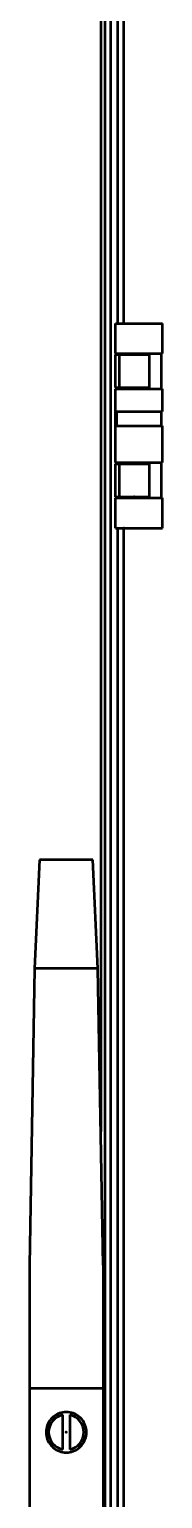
# Model space of a CAD drawing. Header units: inches. Extents: x 0 to 316, y -1 to 150.
# Drawn here: x 286.91 to 287.41, y 31.94 to 37.48 of the extents above; entities that cross this region are included whole.
import ezdxf

# ---------------------------------------------------------------- set-up
doc = ezdxf.new("R2010")
doc.units = ezdxf.units.IN
doc.header["$MEASUREMENT"] = 0
doc.layers.add('2d ConnectionPoints', color=7, linetype='Continuous', lineweight=50)
doc.layers.add('AM_0', color=7, linetype='Continuous', lineweight=50)

# ---------------------------------------------------------------- blocks, each defined once
blk = doc.blocks.new('Rittal TS8 Floor Mount 8018814')
at = {"layer": '2d ConnectionPoints'}
for p in [(27.345, 57.571), (27.345, 57.571), (27.172, 57.049), (26.207, 41.902), (26.207, 41.902)]:
    blk.add_point(p, dxfattribs=at)
at = {"layer": 'AM_0'}
for p, q in [((26.857, 14.181), (26.857, 82.925)), ((26.949, 81.134), (26.949, 13.89)), ((26.786, 80.783), (26.786, 46.939)), ((27.067, 77.719), (27.067, 60.474)), ((27.172, 60.474), (27.172, 77.719)), ((27.034, 59.97), (27.034, 60.474)), ((27.034, 60.474), (27.821, 60.474)), ((27.821, 59.97), (27.821, 60.474)), ((27.028, 59.953), (27.028, 59.402)), ((27.028, 59.953), (27.601, 59.953)), ((27.034, 59.97), (27.821, 59.97)), ((27.067, 59.97), (27.067, 59.953)), ((27.094, 59.953), (27.094, 59.402)), ((27.172, 59.953), (27.172, 59.97)), ((27.211, 59.953), (27.211, 59.97)), ((27.601, 59.402), (27.601, 59.953)), ((27.801, 59.38), (27.801, 59.97)), ((27.028, 59.402), (27.601, 59.402)), ((27.034, 58.144), (27.034, 59.38)), ((27.034, 59.38), (27.821, 59.38)), ((27.067, 59.402), (27.067, 59.38)), ((27.172, 59.38), (27.172, 59.402)), ((27.211, 59.38), (27.211, 59.402)), ((27.821, 58.998), (27.821, 59.38)), ((27.034, 58.998), (27.821, 58.998)), ((27.053, 58.762), (27.053, 58.998)), ((27.801, 58.762), (27.801, 58.998)), ((27.034, 58.762), (27.821, 58.762)), ((27.821, 58.144), (27.821, 58.762)), ((27.028, 58.122), (27.028, 57.571)), ((27.028, 58.122), (27.601, 58.122)), ((27.034, 58.144), (27.821, 58.144)), ((27.067, 58.144), (27.067, 58.122)), ((27.094, 58.122), (27.094, 57.571)), ((27.172, 58.122), (27.172, 58.144)), ((27.211, 58.122), (27.211, 58.144)), ((27.601, 57.571), (27.601, 58.122)), ((27.801, 57.553), (27.801, 58.144)), ((27.028, 57.571), (27.601, 57.571)), ((27.034, 57.049), (27.034, 57.553)), ((27.034, 57.553), (27.821, 57.553)), ((27.067, 57.571), (27.067, 57.553)), ((27.172, 57.553), (27.172, 57.571)), ((27.211, 57.553), (27.211, 57.571)), ((27.821, 57.049), (27.821, 57.553)), ((27.034, 57.049), (27.821, 57.049)), ((27.067, 57.049), (27.067, 38.821)), ((27.172, 38.821), (27.172, 57.049)), ((25.76, 51.488), (25.676, 49.669)), ((26.654, 51.488), (25.76, 51.488)), ((26.738, 49.669), (26.654, 51.488)), ((25.676, 49.666), (25.589, 44.7)), ((25.676, 49.669), (25.676, 49.666)), ((26.738, 49.669), (25.676, 49.669)), ((26.738, 49.666), (26.738, 49.669)), ((26.825, 44.7), (26.738, 49.666)), ((25.589, 44.7), (25.589, 42.636)), ((26.825, 44.7), (26.825, 42.636)), ((26.825, 42.636), (25.589, 42.636)), ((25.589, 42.636), (25.589, 40.149)), ((26.825, 42.636), (26.825, 40.149)), ((26.148, 41.612), (26.148, 42.191)), ((26.266, 42.191), (26.266, 41.612))]:
    blk.add_line(p, q, dxfattribs=at)
blk.add_lwpolyline([(26.207, 41.563), (26.237, 41.564), (26.266, 41.568), (26.295, 41.575), (26.323, 41.583), (26.35, 41.595), (26.376, 41.608), (26.401, 41.624), (26.425, 41.642), (26.446, 41.662), (26.466, 41.684), (26.484, 41.707), (26.5, 41.732), (26.514, 41.758), (26.525, 41.786), (26.534, 41.814), (26.54, 41.843), (26.544, 41.872), (26.546, 41.902), (26.544, 41.931), (26.54, 41.96), (26.534, 41.989), (26.525, 42.017), (26.514, 42.045), (26.5, 42.071), (26.484, 42.096), (26.466, 42.119), (26.446, 42.141), (26.425, 42.161), (26.401, 42.179), (26.376, 42.195), (26.35, 42.208), (26.323, 42.22), (26.295, 42.229), (26.266, 42.235), (26.237, 42.239), (26.207, 42.24), (26.177, 42.239), (26.148, 42.235), (26.119, 42.229), (26.091, 42.22), (26.064, 42.208), (26.038, 42.195), (26.013, 42.179), (25.989, 42.161), (25.968, 42.141), (25.948, 42.119), (25.93, 42.096), (25.914, 42.071), (25.9, 42.045), (25.889, 42.017), (25.88, 41.989), (25.874, 41.96), (25.87, 41.931), (25.868, 41.902), (25.87, 41.872), (25.874, 41.843), (25.88, 41.814), (25.889, 41.786), (25.9, 41.758), (25.914, 41.732), (25.93, 41.707), (25.948, 41.684), (25.968, 41.662), (25.989, 41.642), (26.013, 41.624), (26.038, 41.608), (26.064, 41.595), (26.091, 41.583), (26.119, 41.575), (26.148, 41.568), (26.177, 41.564), (26.207, 41.563)], dxfattribs=at)
for start, end in [(101.537, 258.463), (281.537, 78.463)]:
    blk.add_arc((26.207, 41.902), 0.295, start, end, dxfattribs=at)

msp = doc.modelspace()

# ---------------------------------------------------------------- block references
at = {"linetype": 'Continuous', "xscale": 0.225, "yscale": 0.225, "zscale": 0.225}
msp.add_blockref('Rittal TS8 Floor Mount 8018814', (281.15502, 22.75984), dxfattribs=at)

doc.saveas('drawing.dxf')
